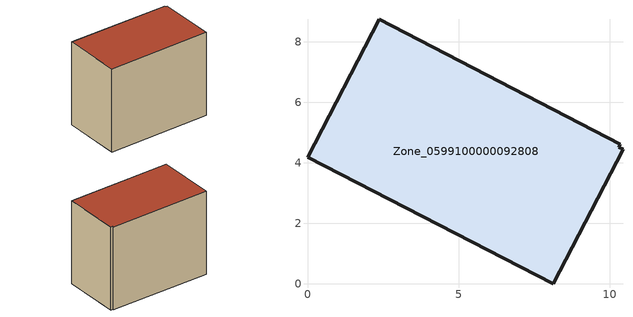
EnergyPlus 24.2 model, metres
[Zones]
Zone_0599100000092808
 floor ground (C_G): 0,4.18 2.37,8.75 10.35,4.62 10.29,4.52 10.44,4.45 8.13,0 z0
 wall outside (C_F): 2.37,8.75 0,4.18 8.13,0 10.44,4.45 10.29,4.52 10.35,4.62 2.37,8.75 z0:7.41
 roof outside (C_R): 8.13,0 10.44,4.45 10.29,4.52 10.35,4.62 2.37,8.75 0,4.18 z7.41
[BUILDING]
Pand.0599100000092808: North Axis=0; Terrain=City; Loads Convergence Tolerance Value=0.04; Temperature Convergence Tolerance Value=0.4; Solar Distribution=FullExterior; Maximum Number of Warmup Days=25; Minimum Number of Warmup Days=1
[Site:Location]
Rotterdam.The.Hague.AP_ZH_NLD Design_Conditions: Latitude=51.96; Longitude=4.45; Time Zone=1; Elevation=-4.5
[SITE:GROUNDTEMPERATURE:BUILDINGSURFACE]
18, 18, 18, 18, 18, 18, 18, 18, 18, 18, 18, 18
[MATERIAL] Thermal Absorptance=0.9; Solar Absorptance=0.7; Visible Absorptance=0.7
Name | Roughness | Thickness | Conductivity | Density | Specific Heat
G.TI.1946 | MediumSmooth | 0.15 | 1 | 540 | 1210
F.TI.1946 | Rough | 0.3 | 0.857143 | 1920 | 840
R.TI.1946 | MediumRough | 0.2 | 0.1 | 1500 | 1000
[CONSTRUCTION]
C_G: G.TI.1946
C_F: F.TI.1946
C_R: R.TI.1946
[ZONE]
Zone_0599100000092808: Type=1; Multiplier=1; Ceiling Height=Autocalculate; Volume=Autocalculate; Floor Area=autocalculate; Part of Total Floor Area=Yes
[ZONEINFILTRATION:DESIGNFLOWRATE]
Infil_Zone_0599100000092808: Zone or ZoneList or Space or SpaceList=Zone_0599100000092808; Schedule=AlwaysOn; Design Flow Rate Calculation Method=Flow/Area; Flow Rate per Floor Area=0.003; Constant Term Coefficient=1; Temperature Term Coefficient=0; Velocity Term Coefficient=0; Velocity Squared Term Coefficient=0
[HVACTEMPLATE:ZONE:IDEALLOADSAIRSYSTEM]
Zone_0599100000092808: Maximum Heating Supply Air Temperature=50; Minimum Cooling Supply Air Temperature=13; Maximum Heating Supply Air Humidity Ratio=0.0156; Minimum Cooling Supply Air Humidity Ratio=0.0077; Heating Limit=NoLimit; Cooling Limit=NoLimit; Dehumidification Control Type=ConstantSensibleHeatRatio; Cooling Sensible Heat Ratio=0.7; Dehumidification Setpoint=60; Humidification Control Type=None; Humidification Setpoint=30; Outdoor Air Method=None; Outdoor Air Flow Rate per Person=0.00944; Outdoor Air Flow Rate per Zone Floor Area=0; Outdoor Air Flow Rate per Zone=0; Demand Controlled Ventilation Type=None; Outdoor Air Economizer Type=NoEconomizer; Heat Recovery Type=None; Sensible Heat Recovery Effectiveness=0.7; Latent Heat Recovery Effectiveness=0.65
[ZONECONTROL:THERMOSTAT]
ThermostatControl_Zone_0599100000092808: Zone or ZoneList=Zone_0599100000092808; Control Type Schedule=DualSetpointControlType; Control 1=Thermostat_Zone_0599100000092808; Temperature Difference Between Cutout And Setpoint=0
[THERMOSTATSETPOINT:DUALSETPOINT]
Thermostat_Zone_0599100000092808: Heating Setpoint Temperature Schedule=HeatingSetpoint_Zone_0599100000092808; Cooling Setpoint Temperature Schedule=CoolingSetpoint_Zone_0599100000092808
[SCHEDULE:COMPACT]
HeatingSetpoint_Zone_0599100000092808: Through: 12/31, For: AllDays, Until: 24:00, 21
CoolingSetpoint_Zone_0599100000092808: Through: 12/31, For: AllDays, Until: 24:00, 24
DualSetpointControlType: Through: 12/31, For: AllDays, Until: 24:00, 4
AlwaysOn: Through: 12/31, For: AllDays, Until: 24:00, 1
